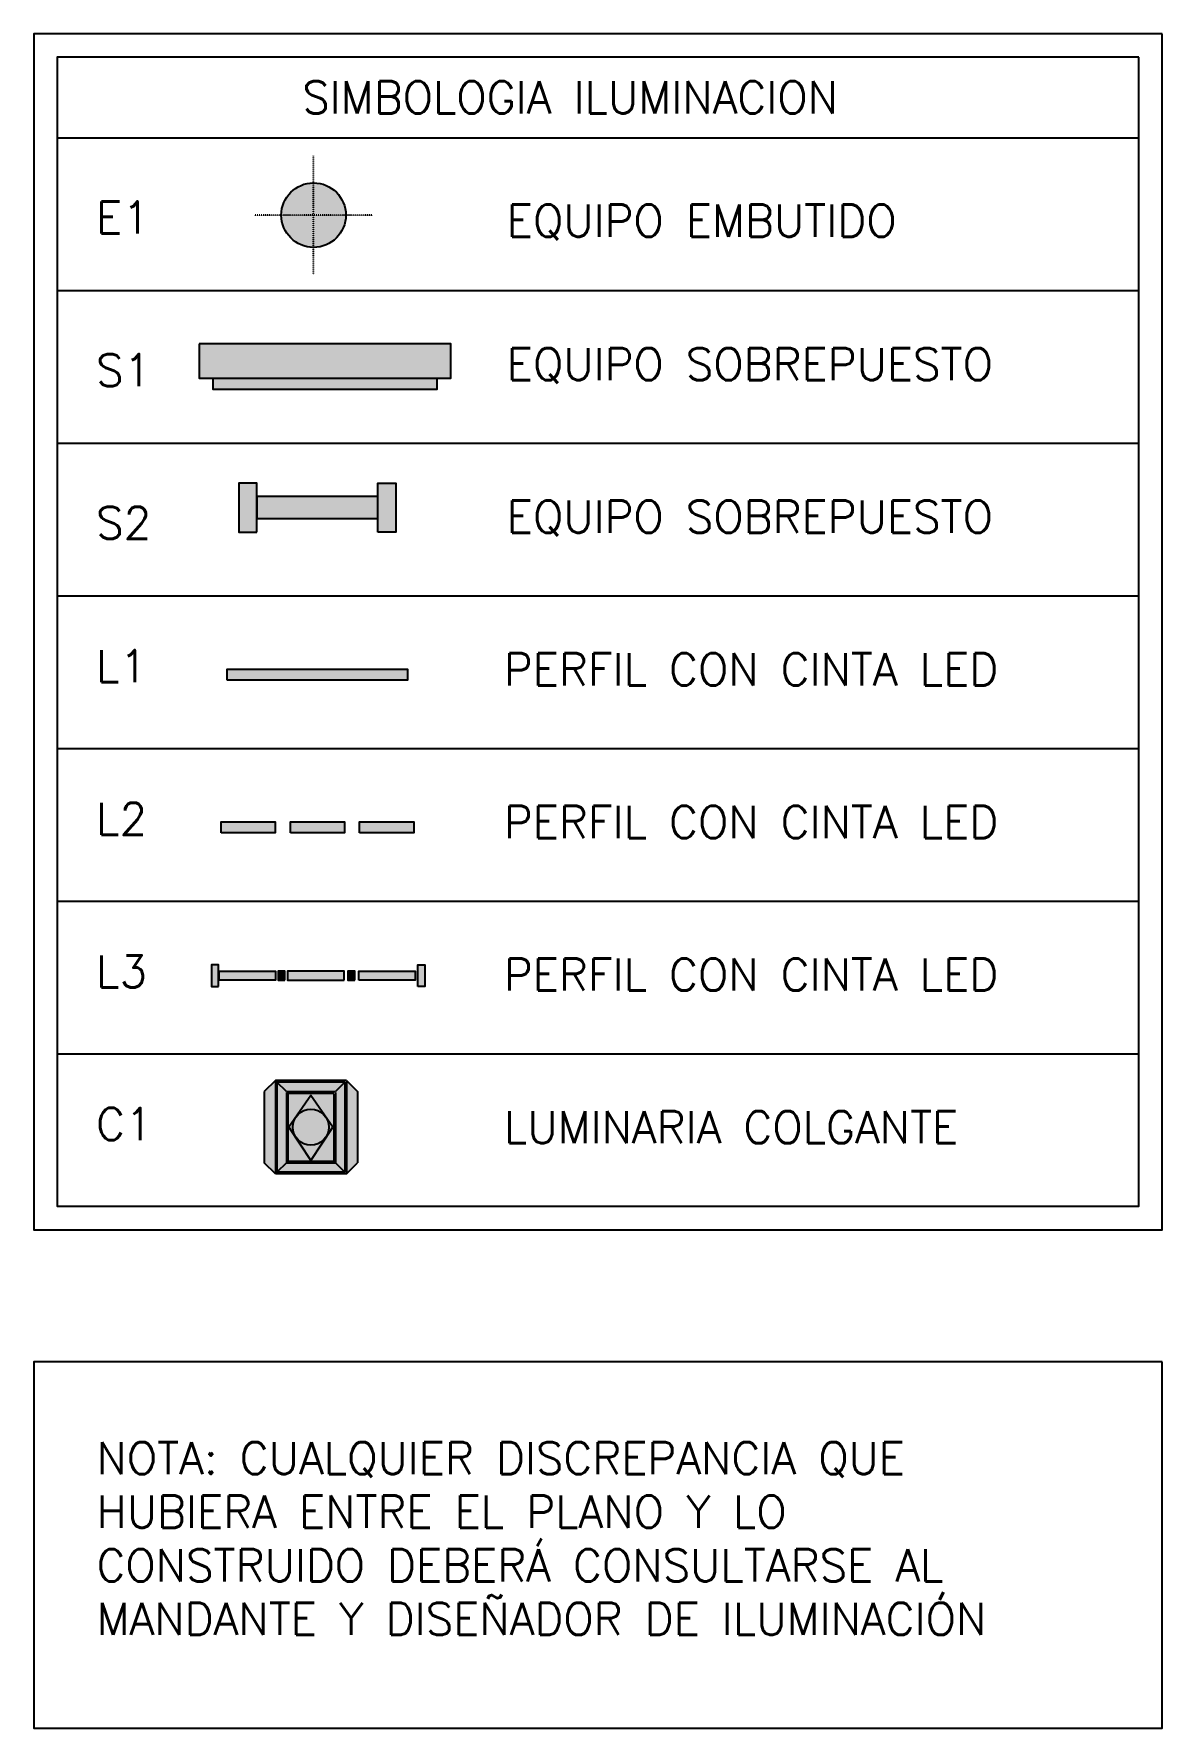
# Model space of a CAD drawing. Header units: millimetres. Extents: x -12140 to 38415, y -25979 to 9323.
# Drawn here: x 23933 to 38415, y -15423 to 6313 of the extents above; entities that cross this region are included whole.
import ezdxf

# ---------------------------------------------------------------- set-up
doc = ezdxf.new("R2010")
doc.units = ezdxf.units.MM
doc.header["$LTSCALE"] = 1.5
doc.linetypes.add('ACAD_ISO03W100', pattern=[30, 12, -18])
for name, color, linetype in [('I-EQUIPOS', 150, 'Continuous'), ('I-LINEAS', 1, 'ACAD_ISO03W100'), ('I-TEXT', 4, 'Continuous'), ('Muros', 6, 'Continuous')]:
    doc.layers.add(name, color=color, linetype=linetype)
doc.styles.add('Romans', font='romans.shx')

# ---------------------------------------------------------------- blocks, each defined once
blk = doc.blocks.new('C1')
at = {"layer": 'I-EQUIPOS'}
h = blk.add_hatch(color=254, dxfattribs=at)
h.dxf.hatch_style = 1
h.paths.add_polyline_path([(-8713.4, 2023.9), (-8726, 2011.3), (-8726, 1930.3), (-8713.4, 1917.7), (-8632.4, 1917.7), (-8632.4, 2023.9)])
h.paths.add_polyline_path([(-8619.8, 2011.3), (-8632.4, 2023.9), (-8632.4, 1917.7), (-8619.8, 1930.3)])
for p, q in [((-8713.4, 2023.9), (-8726, 2011.3)), ((-8726, 2011.3), (-8726, 1930.3)), ((-8713.4, 2023.9), (-8713.4, 1917.7)), ((-8632.4, 2023.9), (-8713.4, 2023.9)), ((-8711.6, 2022.1), (-8711.6, 1919.5)), ((-8634.2, 2022.1), (-8711.6, 2022.1)), ((-8700.8, 2011.3), (-8711.6, 2022.1)), ((-8700.8, 2011.3), (-8645, 2011.3)), ((-8700.8, 2010.4), (-8700.8, 1929.4)), ((-8699, 2009.5), (-8646.8, 2009.5)), ((-8699, 2008.6), (-8699, 1931.2)), ((-8646.8, 2008.6), (-8646.8, 1931.2)), ((-8634.2, 2022.1), (-8645, 2011.3)), ((-8645, 2010.4), (-8645, 1929.4)), ((-8634.2, 2022.1), (-8634.2, 1919.5)), ((-8632.4, 2023.9), (-8632.4, 1917.7)), ((-8632.4, 2023.9), (-8619.8, 2011.3)), ((-8619.8, 2011.3), (-8619.8, 1930.3)), ((-8713.4, 1917.7), (-8726, 1930.3)), ((-8700.8, 1930.3), (-8711.6, 1919.5)), ((-8700.8, 1930.3), (-8645, 1930.3)), ((-8699, 1932.1), (-8646.8, 1932.1)), ((-8645, 1930.3), (-8634.2, 1919.5)), ((-8632.4, 1917.7), (-8619.8, 1930.3)), ((-8632.4, 1917.7), (-8713.4, 1917.7)), ((-8634.2, 1919.5), (-8711.6, 1919.5))]:
    blk.add_line(p, q, dxfattribs=at)
blk.add_lwpolyline([(-8647.9, 1970.8), (-8672.9, 2007), (-8697.9, 1970.8), (-8672.9, 1932.9)], close=True, dxfattribs=at)
blk.add_circle((-8672.9, 1970.8), 20.5, dxfattribs=at)

msp = doc.modelspace()

# ---------------------------------------------------------------- hatches: boundary and pattern name
at = {"layer": 'I-EQUIPOS'}
h = msp.add_hatch(color=254, dxfattribs=at)
h.dxf.hatch_style = 1
h.paths.add_polyline_path([(27523, 3573, 0.414214), (27937, 3988), (27523, 3988)])
h.paths.add_polyline_path([(27109, 3988, 0.414214), (27523, 3573), (27523, 3988)])
h.paths.add_polyline_path([(27523, 4402, 0.414214), (27109, 3988), (27523, 3988)])
h.paths.add_polyline_path([(27523, 3988), (27937, 3988, 0.414214), (27523, 4402)])
h = msp.add_hatch(color=254, dxfattribs=at)
h.dxf.hatch_style = 1
h.paths.add_polyline_path([(29285, 1897), (29285, 2335), (26055, 2335), (26055, 1897)])
h.paths.add_polyline_path([(26230, 1897), (26230, 1756), (29110, 1756), (29110, 1897)])
h = msp.add_hatch(color=254, dxfattribs=at)
h.dxf.hatch_style = 1
h.paths.add_polyline_path([(28579, 548), (28349, 548), (28349, -78), (28579, -78)])
h.paths.add_polyline_path([(26795, 548), (26565, 548), (26565, -78), (26795, -78)])
h.paths.add_polyline_path([(28349, 94), (28349, 377), (26795, 377), (26795, 94)])
h.paths.add_polyline_path([(26970, 94), (26970, 94), (28174, 94), (28174, 94)], flags=17)
h = msp.add_hatch(color=254, dxfattribs=at)
h.dxf.hatch_style = 1
h.paths.add_polyline_path([(28729, -1977), (28729, -1837), (26415, -1837), (26415, -1977)])
h = msp.add_hatch(color=254, dxfattribs=at)
h.dxf.hatch_style = 1
h.paths.add_polyline_path([(27030, -3935), (27030, -3795), (26336, -3795), (26336, -3935)])
h = msp.add_hatch(color=254, dxfattribs=at)
h.dxf.hatch_style = 1
h.paths.add_polyline_path([(27919, -3935), (27919, -3795), (27225, -3795), (27225, -3935)])
h = msp.add_hatch(color=254, dxfattribs=at)
h.dxf.hatch_style = 1
h.paths.add_polyline_path([(28808, -3935), (28808, -3795), (28113, -3795), (28113, -3935)])
h = msp.add_hatch(color=254, dxfattribs=at)
h.dxf.hatch_style = 1
h.paths.add_polyline_path([(26213, -5907), (26301, -5907), (26301, -5632), (26213, -5632)])
h = msp.add_hatch(color=254, dxfattribs=at)
h.dxf.hatch_style = 1
h.paths.add_polyline_path([(28949, -5632), (28860, -5632), (28860, -5907), (28949, -5907)])
h = msp.add_hatch(color=254, dxfattribs=at)
h.dxf.hatch_style = 1
h.paths.add_polyline_path([(28949, -5632), (28860, -5632), (28860, -5907), (28949, -5907)])
h = msp.add_hatch(color=254, dxfattribs=at)
h.dxf.hatch_style = 1
h.paths.add_polyline_path([(27034, -5828), (27034, -5710), (26309, -5710), (26309, -5828)])
h = msp.add_hatch(color=254, dxfattribs=at)
h.dxf.hatch_style = 1
h.paths.add_polyline_path([(27068, -5826), (27156, -5826), (27156, -5712), (27068, -5712)])
h = msp.add_hatch(color=254, dxfattribs=at)
h.dxf.hatch_style = 1
h.paths.add_polyline_path([(27190, -5828), (27190, -5710), (27914, -5710), (27914, -5828)])
h = msp.add_hatch(color=254, dxfattribs=at)
h.dxf.hatch_style = 1
h.paths.add_polyline_path([(27964, -5826), (28052, -5826), (28052, -5712), (27964, -5712)])
h = msp.add_hatch(color=254, dxfattribs=at)
h.dxf.hatch_style = 1
h.paths.add_polyline_path([(28827, -5828), (28827, -5710), (28103, -5710), (28103, -5828)])

# ---------------------------------------------------------------- linework, layer by layer
at = {"layer": 'I-EQUIPOS', "color": 1, "linetype": 'ACAD_ISO03W100', "ltscale": 0.03}
for points in [[(27523, 3225), (27523, 4750)], [(28285, 3988), (26760, 3988)]]:
    msp.add_lwpolyline(points, dxfattribs=at)
at = {"layer": 'I-EQUIPOS'}
for points in [[(26055, 2335), (26055, 1897), (29285, 1897), (29285, 2335), (26055, 2335)], [(26230, 1897), (26230, 1756), (29110, 1756), (29110, 1897)], [(26795, -78), (26795, 548), (26565, 548), (26565, -78), (26795, -78)], [(28349, -78), (28349, 548), (28579, 548), (28579, -78), (28349, -78)], [(26795, 377), (26795, 94), (28349, 94), (28349, 377), (26795, 377)], [(26970, 94), (26970, 94), (28174, 94), (28174, 94)], [(26415, -1977), (26415, -1837), (28729, -1837), (28729, -1977), (26415, -1977)], [(26336, -3935), (26336, -3795), (27030, -3795), (27030, -3935), (26336, -3935)], [(27225, -3935), (27225, -3795), (27919, -3795), (27919, -3935), (27225, -3935)], [(28113, -3935), (28113, -3795), (28808, -3795), (28808, -3935), (28113, -3935)], [(26301, -5907), (26301, -5632), (26213, -5632), (26213, -5907), (26301, -5907)], [(28860, -5907), (28860, -5632), (28949, -5632), (28949, -5907), (28860, -5907)], [(28860, -5907), (28860, -5632), (28949, -5632), (28949, -5907), (28860, -5907)], [(26309, -5828), (26309, -5710), (27034, -5710), (27034, -5828), (26309, -5828)], [(27156, -5826), (27156, -5712), (27068, -5712), (27068, -5826), (27156, -5826)], [(27914, -5828), (27914, -5710), (27190, -5710), (27190, -5828), (27914, -5828)], [(28052, -5826), (28052, -5712), (27964, -5712), (27964, -5826), (28052, -5826)], [(28103, -5828), (28103, -5710), (28827, -5710), (28827, -5828), (28103, -5828)]]:
    msp.add_lwpolyline(points, dxfattribs=at)
msp.add_circle((27523, 3988), 414, dxfattribs=at)
at = {"layer": 'I-LINEAS', "color": 1, "linetype": 'Continuous'}
msp.add_lwpolyline([(38115, 6013), (24233, 6013), (24233, -8728), (38115, -8728)], close=True, dxfattribs=at)
for points in [[(24233, 4978), (38115, 4978)], [(24233, 3020), (38115, 3020)], [(24233, 1062), (38115, 1062)], [(24233, 1062), (38115, 1062)], [(24233, -896), (38115, -896)], [(24233, -2854), (38115, -2854)], [(24233, -4812), (38115, -4812)], [(24233, -6770), (38115, -6770)]]:
    msp.add_lwpolyline(points, dxfattribs=at)
at = {"layer": 'I-TEXT'}
msp.add_lwpolyline([(38415, -10724), (23933, -10724), (23933, -15423), (38415, -15423)], close=True, dxfattribs=at)
at = {"layer": 'Muros'}
msp.add_lwpolyline([(38415, 6313), (23933, 6313), (23933, -9028), (38415, -9028)], close=True, dxfattribs=at)

# ---------------------------------------------------------------- block references
at = {"layer": 'I-EQUIPOS', "xscale": 11.26666666665694, "yscale": 11.26666666665694, "zscale": 11.26666666665694}
msp.add_blockref('C1', (125203, -29917), dxfattribs=at)

# ---------------------------------------------------------------- texts
at = {"layer": 'I-TEXT', "style": 'Romans'}
for s, p in [('E1', (24732, 3751)), ('S1', (24732, 1793)), ('S2', (24732, -165)), ('L1', (24732, -2005)), ('L2', (24732, -3963)), ('L3', (24732, -5921)), ('C1', (24732, -7879))]:
    msp.add_text(s, height=412.5, dxfattribs=at).set_placement(p)
at = {"layer": 'I-TEXT', "color": 6, "insert": (27377, 5706), "char_height": 412.5, "attachment_point": 1, "style": 'Romans'}
msp.add_mtext('SIMBOLOGIA ILUMINACION', dxfattribs=at)
at = {"layer": 'I-TEXT', "char_height": 412.5, "attachment_point": 1, "style": 'Romans'}
for s, insert in [('EQUIPO EMBUTIDO', (30003, 4123)), ('EQUIPO SOBREPUESTO', (30003, 2283)), ('EQUIPO SOBREPUESTO', (30003, 325)), ('PERFIL CON CINTA LED', (29965, -1633)), ('PERFIL CON CINTA LED', (29965, -3591)), ('PERFIL CON CINTA LED', (29965, -5549)), ('LUMINARIA COLGANTE', (29965, -7507))]:
    msp.add_mtext(s, dxfattribs=dict(at, insert=insert))
at = {"layer": 'I-TEXT', "insert": (24737, -11752), "char_height": 412.5, "width": 13049.36, "attachment_point": 1, "style": 'Romans'}
msp.add_mtext('NOTA: CUALQUIER DISCREPANCIA QUE HUBIERA ENTRE EL PLANO Y LO CONSTRUIDO DEBERÁ CONSULTARSE AL MANDANTE Y DISEÑADOR DE ILUMINACIÓN', dxfattribs=at)

doc.saveas('drawing.dxf')
